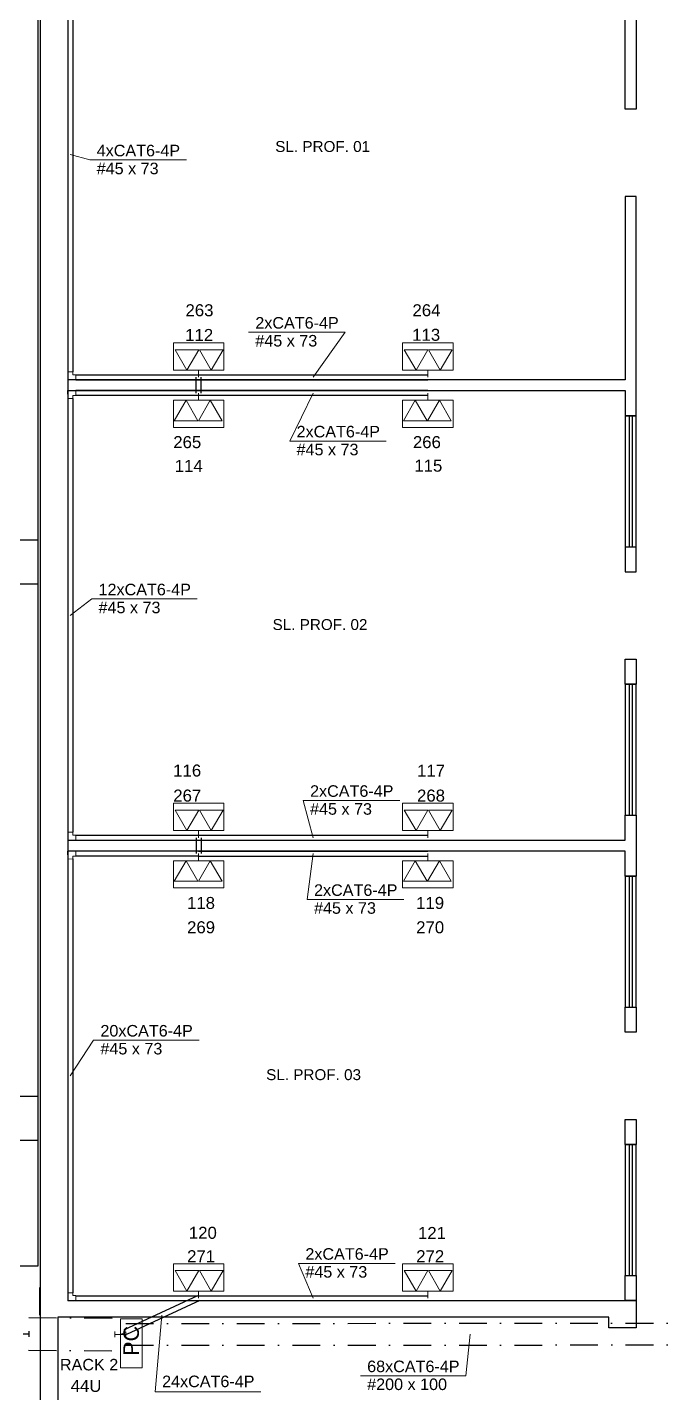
# Model space of a CAD drawing. Header units: millimetres. Extents: x 329 to 8779, y 382 to 3352.
# Drawn here: x 5294 to 5882, y 1416 to 2667 of the extents above; entities that cross this region are included whole.
import ezdxf

# ---------------------------------------------------------------- set-up
doc = ezdxf.new("R2010")
doc.units = ezdxf.units.MM
doc.linetypes.add('DASHDOT', pattern=[25.4, 12.7, -6.35, 0, -6.35])
doc.layers.add('ARQ', color=8, linetype='Continuous')
for name, color, linetype, lineweight in [('CE-Condutos', 6, 'Continuous', 30), ('CE-Pontos', 9, 'Continuous', 20), ('CE-Textos fios', 7, 'Continuous', 20), ('CE-Textos pontos', 5, 'Continuous', 20), ('M-Condutos', 6, 'Continuous', 30), ('M-Textos fios', 7, 'Continuous', 20), ('P-SIMBOL', 5, 'Continuous', 20)]:
    doc.layers.add(name, color=color, linetype=linetype, lineweight=lineweight)
doc.styles.add('Arial', font='Arial.ttf')

msp = doc.modelspace()

# ---------------------------------------------------------------- linework, layer by layer
at = {"layer": 'ARQ', "color": 8}
for p, q in [((5841.747, 2310.94), (5851.747, 2310.94)), ((5841.747, 2190.94), (5851.747, 2190.94)), ((5841.747, 2064.94), (5851.747, 2064.94)), ((5841.747, 1944.94), (5851.747, 1944.94)), ((5841.747, 1888.94), (5851.747, 1888.94)), ((5841.747, 1768.94), (5851.747, 1768.94)), ((5841.747, 1642.94), (5851.747, 1642.94)), ((693.747, 1531.94), (5303.747, 1531.94))]:
    msp.add_line(p, q, dxfattribs=at)
for points in [[(5303.747, 1531.94), (5303.747, 2781.94), (5278.747, 2781.94), (5278.747, 2766.94), (5288.747, 2766.94), (5288.747, 2706.94)], [(5851.747, 2756.94), (5851.747, 2591.94), (5841.747, 2591.94), (5841.747, 2756.94)], [(5851.747, 2310.94), (5851.747, 2511.94), (5841.747, 2511.94), (5841.747, 2343.94), (5330.747, 2343.94)], [(5330.747, 2333.94), (5841.747, 2333.94), (5841.747, 2310.94)], [(5841.747, 2190.94), (5841.747, 2167.94), (5851.747, 2167.94), (5851.747, 2190.94)], [(5841.747, 2064.94), (5841.747, 2087.94), (5851.747, 2087.94), (5851.747, 2064.94)], [(5330.747, 1921.94), (5841.747, 1921.94), (5841.747, 1944.94)], [(5851.747, 1944.94), (5851.747, 1888.94)], [(5841.747, 1888.94), (5841.747, 1911.94), (5330.747, 1911.94)], [(5851.747, 1768.94), (5851.747, 1745.94), (5841.747, 1745.94), (5841.747, 1768.94)], [(5841.747, 1642.94), (5841.747, 1665.94), (5851.747, 1665.94), (5851.747, 1642.94)], [(5841.747, 1522.94), (5851.747, 1522.94), (5851.747, 1499.94), (5841.747, 1499.94), (5841.747, 1522.94), (5841.747, 1522.94)]]:
    msp.add_lwpolyline(points, dxfattribs=at)
for points in [[(5851.747, 1239.94), (5851.747, 1214.94), (5305.747, 1214.94), (5305.747, 2781.94), (5305.747, 2781.94), (5375.747, 2781.94), (5375.747, 2756.94), (5330.747, 2756.94), (5330.747, 1499.94), (5851.747, 1499.94), (5851.747, 1474.94), (5826.747, 1474.94), (5826.747, 1484.94), (5321.747, 1484.94), (5321.747, 1239.94), (5826.747, 1239.94), (5826.747, 1374.94), (5851.747, 1374.94), (5851.747, 1239.94)], [(5851.747, 2310.94), (5841.747, 2310.94), (5841.747, 2190.94), (5851.747, 2190.94)], [(5848.247, 2310.94), (5845.247, 2310.94), (5845.247, 2190.94), (5848.247, 2190.94)], [(5851.747, 2064.94), (5841.747, 2064.94), (5841.747, 1944.94), (5851.747, 1944.94)], [(5848.247, 2064.94), (5845.247, 2064.94), (5845.247, 1944.94), (5848.247, 1944.94)], [(5851.747, 1888.94), (5841.747, 1888.94), (5841.747, 1768.94), (5851.747, 1768.94)], [(5848.247, 1888.94), (5845.247, 1888.94), (5845.247, 1768.94), (5848.247, 1768.94)], [(5851.747, 1642.94), (5841.747, 1642.94), (5841.747, 1522.94), (5851.747, 1522.94)], [(5848.247, 1642.94), (5845.247, 1642.94), (5845.247, 1522.94), (5848.247, 1522.94)]]:
    msp.add_lwpolyline(points, close=True, dxfattribs=at)
at = {"layer": 'ARQ', "color": 8, "linetype": 'Continuous'}
for points in [[(5283.746, 2156.94), (5303.746, 2156.94), (5303.746, 2196.94), (5283.746, 2196.94), (5283.746, 2156.94)], [(5283.746, 1646.94), (5303.746, 1646.94), (5303.746, 1686.94), (5283.746, 1686.94), (5283.746, 1646.94)]]:
    msp.add_lwpolyline(points, dxfattribs=at)
at = {"layer": 'CE-Condutos', "linetype": 'Continuous'}
for p, q in [((5330.747, 2749.67), (5330.747, 2351.21)), ((5335.247, 2749.705), (5335.247, 2351.175)), ((5337.982, 2348.44), (5450.697, 2348.44)), ((5338.017, 2343.94), (5450.697, 2343.94)), ((5448.447, 2331.69), (5448.447, 2346.19)), ((5450.697, 2348.44), (5660.697, 2348.44)), ((5450.697, 2343.94), (5660.697, 2343.94)), ((5452.947, 2331.69), (5452.947, 2346.19)), ((5450.697, 2329.44), (5337.982, 2329.44)), ((5450.697, 2333.94), (5338.017, 2333.94)), ((5660.697, 2333.94), (5450.697, 2333.94)), ((5660.697, 2329.44), (5450.697, 2329.44)), ((5330.747, 2326.67), (5330.747, 1929.21)), ((5335.247, 2326.705), (5335.247, 1929.176)), ((5337.982, 1926.44), (5450.697, 1926.44)), ((5338.017, 1921.94), (5450.697, 1921.94)), ((5448.447, 1924.19), (5448.447, 1909.69)), ((5450.697, 1926.44), (5660.697, 1926.44)), ((5450.697, 1921.94), (5660.697, 1921.94)), ((5452.947, 1924.19), (5452.947, 1909.69)), ((5330.747, 1904.671), (5330.747, 1507.21)), ((5335.247, 1904.704), (5335.247, 1507.176)), ((5450.697, 1907.44), (5337.982, 1907.44)), ((5450.697, 1911.94), (5338.017, 1911.94)), ((5450.697, 1911.94), (5660.697, 1911.94)), ((5450.697, 1907.44), (5660.697, 1907.44)), ((5337.982, 1504.44), (5450.697, 1504.44)), ((5450.697, 1504.44), (5660.697, 1504.44)), ((5338.017, 1499.94), (5450.697, 1499.94)), ((5450.697, 1499.94), (5660.697, 1499.94)), ((5289.927, 1469.424), (5294.927, 1469.399)), ((5294.942, 1471.899), (5294.917, 1466.899))]:
    msp.add_line(p, q, dxfattribs=at)
at = {"layer": 'CE-Condutos', "linetype": 'DASHDOT', "ltscale": 2}
for p, q in [((5304.927, 1511.909), (5304.927, 1474.424)), ((5295.002, 1484.399), (5374.027, 1484.004)), ((5383.942, 1478.983), (6015.147, 1479.472)), ((5294.852, 1454.399), (5373.877, 1454.004)), ((5383.957, 1458.983), (6015.197, 1459.472))]:
    msp.add_line(p, q, dxfattribs=at)
at = {"layer": 'CE-Pontos', "linetype": 'Continuous'}
for p, q in [((5373.937, 1466.504), (5373.962, 1471.504)), ((5378.952, 1468.979), (5373.952, 1469.004)), ((5378.952, 1468.979), (5383.487, 1471.08)), ((5378.952, 1468.979), (5383.952, 1468.983)), ((5382.437, 1473.348), (5384.537, 1468.811)), ((5383.947, 1471.483), (5383.952, 1466.483))]:
    msp.add_line(p, q, dxfattribs=at)
at = {"layer": 'CE-Textos fios'}
for p, q in [((5332.997, 2550.44), (5351.022, 2545.355)), ((5351.022, 2545.355), (5439.547, 2545.355)), ((5351.022, 2545.355), (5439.547, 2545.355)), ((5584.912, 2387.455), (5496.382, 2387.455)), ((5584.912, 2387.455), (5496.382, 2387.455)), ((5555.697, 2346.19), (5584.912, 2387.455)), ((5555.697, 2331.69), (5534.172, 2287.755)), ((5534.172, 2287.755), (5622.702, 2287.755)), ((5534.172, 2287.755), (5622.702, 2287.755)), ((5332.997, 2127.94), (5352.717, 2143.03)), ((5352.717, 2143.03), (5449.442, 2143.03)), ((5352.717, 2143.03), (5449.442, 2143.03)), ((5555.697, 1924.19), (5546.537, 1958.364)), ((5546.537, 1958.364), (5635.067, 1958.364)), ((5546.537, 1958.364), (5635.067, 1958.364)), ((5555.697, 1909.69), (5550.212, 1867.579)), ((5550.212, 1867.579), (5638.742, 1867.579)), ((5550.212, 1867.579), (5638.742, 1867.579)), ((5332.997, 1705.94), (5354.417, 1738.682)), ((5354.417, 1738.682), (5451.137, 1738.682)), ((5354.417, 1738.682), (5451.137, 1738.682)), ((5555.697, 1502.19), (5542.237, 1534.098)), ((5542.237, 1534.098), (5630.767, 1534.098)), ((5542.237, 1534.098), (5630.767, 1534.098)), ((5699.547, 1469.228), (5695.597, 1431.08)), ((5695.597, 1431.08), (5598.887, 1431.08)), ((5695.597, 1431.08), (5598.887, 1431.08))]:
    msp.add_line(p, q, dxfattribs=at)
at = {"layer": 'M-Condutos', "linetype": 'Continuous'}
for p, q in [((5449.752, 1504.232), (5382.542, 1473.121)), ((5451.642, 1500.148), (5384.432, 1469.038))]:
    msp.add_line(p, q, dxfattribs=at)
at = {"layer": 'M-Textos fios'}
for p, q in [((5417.092, 1486.635), (5410.932, 1416.273)), ((5410.932, 1416.273), (5507.652, 1416.273)), ((5410.932, 1416.273), (5507.652, 1416.273))]:
    msp.add_line(p, q, dxfattribs=at)
at = {"layer": 'P-SIMBOL', "color": 1}
for p, q in [((5439.997, 2377.74), (5427.497, 2377.74)), ((5427.497, 2365.24), (5427.497, 2377.74)), ((5439.997, 2377.74), (5473.897, 2377.74)), ((5473.897, 2365.24), (5473.897, 2377.74)), ((5649.997, 2377.74), (5637.497, 2377.74)), ((5637.497, 2365.24), (5637.497, 2377.74)), ((5649.997, 2377.74), (5683.897, 2377.74)), ((5683.897, 2365.24), (5683.897, 2377.74)), ((5427.497, 2365.24), (5427.497, 2352.74)), ((5439.997, 2352.74), (5429.147, 2371.49)), ((5429.147, 2371.49), (5450.847, 2371.49)), ((5450.847, 2371.49), (5439.997, 2352.74)), ((5462.197, 2352.74), (5451.347, 2371.49)), ((5451.347, 2371.49), (5473.047, 2371.49)), ((5473.047, 2371.49), (5462.197, 2352.74)), ((5473.897, 2365.24), (5473.897, 2352.74)), ((5637.497, 2365.24), (5637.497, 2352.74)), ((5649.997, 2352.74), (5639.147, 2371.49)), ((5639.147, 2371.49), (5660.847, 2371.49)), ((5660.847, 2371.49), (5649.997, 2352.74)), ((5672.197, 2352.74), (5661.347, 2371.49)), ((5661.347, 2371.49), (5683.047, 2371.49)), ((5683.047, 2371.49), (5672.197, 2352.74)), ((5683.897, 2365.24), (5683.897, 2352.74)), ((5439.997, 2352.74), (5427.497, 2352.74)), ((5439.997, 2352.74), (5473.897, 2352.74)), ((5450.697, 2352.74), (5450.697, 2346.19)), ((5649.997, 2352.74), (5637.497, 2352.74)), ((5649.997, 2352.74), (5683.897, 2352.74)), ((5660.697, 2352.74), (5660.697, 2346.19)), ((5450.697, 2325.14), (5450.697, 2331.69)), ((5660.697, 2325.14), (5660.697, 2331.69)), ((5427.497, 2312.64), (5427.497, 2325.14)), ((5461.397, 2325.14), (5427.497, 2325.14)), ((5428.347, 2306.39), (5439.197, 2325.14)), ((5439.197, 2325.14), (5450.047, 2306.39)), ((5450.547, 2306.39), (5461.397, 2325.14)), ((5461.397, 2325.14), (5473.897, 2325.14)), ((5461.397, 2325.14), (5472.247, 2306.39)), ((5473.897, 2312.64), (5473.897, 2325.14)), ((5637.497, 2312.64), (5637.497, 2325.14)), ((5671.397, 2325.14), (5637.497, 2325.14)), ((5638.347, 2306.39), (5649.197, 2325.14)), ((5649.197, 2325.14), (5660.047, 2306.39)), ((5660.547, 2306.39), (5671.397, 2325.14)), ((5671.397, 2325.14), (5683.897, 2325.14)), ((5671.397, 2325.14), (5682.247, 2306.39)), ((5683.897, 2312.64), (5683.897, 2325.14)), ((5427.497, 2312.64), (5427.497, 2300.14)), ((5450.047, 2306.39), (5428.347, 2306.39)), ((5472.247, 2306.39), (5450.547, 2306.39)), ((5473.897, 2312.64), (5473.897, 2300.14)), ((5637.497, 2312.64), (5637.497, 2300.14)), ((5660.047, 2306.39), (5638.347, 2306.39)), ((5682.247, 2306.39), (5660.547, 2306.39)), ((5683.897, 2312.64), (5683.897, 2300.14)), ((5461.397, 2300.14), (5427.497, 2300.14)), ((5461.397, 2300.14), (5473.897, 2300.14)), ((5671.397, 2300.14), (5637.497, 2300.14)), ((5671.397, 2300.14), (5683.897, 2300.14)), ((5439.997, 1955.74), (5427.497, 1955.74)), ((5427.497, 1943.24), (5427.497, 1955.74)), ((5439.997, 1955.74), (5473.897, 1955.74)), ((5473.897, 1943.24), (5473.897, 1955.74)), ((5649.997, 1955.74), (5637.497, 1955.74)), ((5637.497, 1943.24), (5637.497, 1955.74)), ((5649.997, 1955.74), (5683.897, 1955.74)), ((5683.897, 1943.24), (5683.897, 1955.74)), ((5427.497, 1943.24), (5427.497, 1930.74)), ((5439.997, 1930.74), (5429.147, 1949.49)), ((5429.147, 1949.49), (5450.847, 1949.49)), ((5450.847, 1949.49), (5439.997, 1930.74)), ((5462.197, 1930.74), (5451.347, 1949.49)), ((5451.347, 1949.49), (5473.047, 1949.49)), ((5473.047, 1949.49), (5462.197, 1930.74)), ((5473.897, 1943.24), (5473.897, 1930.74)), ((5637.497, 1943.24), (5637.497, 1930.74)), ((5649.997, 1930.74), (5639.147, 1949.49)), ((5639.147, 1949.49), (5660.847, 1949.49)), ((5660.847, 1949.49), (5649.997, 1930.74)), ((5672.197, 1930.74), (5661.347, 1949.49)), ((5661.347, 1949.49), (5683.047, 1949.49)), ((5683.047, 1949.49), (5672.197, 1930.74)), ((5683.897, 1943.24), (5683.897, 1930.74)), ((5439.997, 1930.74), (5427.497, 1930.74)), ((5439.997, 1930.74), (5473.897, 1930.74)), ((5450.697, 1930.74), (5450.697, 1924.19)), ((5649.997, 1930.74), (5637.497, 1930.74)), ((5649.997, 1930.74), (5683.897, 1930.74)), ((5660.697, 1930.74), (5660.697, 1924.19)), ((5427.497, 1890.64), (5427.497, 1903.14)), ((5461.397, 1903.14), (5427.497, 1903.14)), ((5428.347, 1884.39), (5439.197, 1903.14)), ((5439.197, 1903.14), (5450.047, 1884.39)), ((5450.547, 1884.39), (5461.397, 1903.14)), ((5450.697, 1903.14), (5450.697, 1909.69)), ((5461.397, 1903.14), (5473.897, 1903.14)), ((5461.397, 1903.14), (5472.247, 1884.39)), ((5473.897, 1890.64), (5473.897, 1903.14)), ((5637.497, 1890.64), (5637.497, 1903.14)), ((5671.397, 1903.14), (5637.497, 1903.14)), ((5638.347, 1884.39), (5649.197, 1903.14)), ((5649.197, 1903.14), (5660.047, 1884.39)), ((5660.547, 1884.39), (5671.397, 1903.14)), ((5660.697, 1903.14), (5660.697, 1909.69)), ((5671.397, 1903.14), (5683.897, 1903.14)), ((5671.397, 1903.14), (5682.247, 1884.39)), ((5683.897, 1890.64), (5683.897, 1903.14)), ((5427.497, 1890.64), (5427.497, 1878.14)), ((5473.897, 1890.64), (5473.897, 1878.14)), ((5637.497, 1890.64), (5637.497, 1878.14)), ((5683.897, 1890.64), (5683.897, 1878.14)), ((5461.397, 1878.14), (5427.497, 1878.14)), ((5450.047, 1884.39), (5428.347, 1884.39)), ((5472.247, 1884.39), (5450.547, 1884.39)), ((5461.397, 1878.14), (5473.897, 1878.14)), ((5671.397, 1878.14), (5637.497, 1878.14)), ((5660.047, 1884.39), (5638.347, 1884.39)), ((5682.247, 1884.39), (5660.547, 1884.39)), ((5671.397, 1878.14), (5683.897, 1878.14)), ((5439.997, 1533.74), (5427.497, 1533.74)), ((5427.497, 1521.24), (5427.497, 1533.74)), ((5439.997, 1508.74), (5429.147, 1527.49)), ((5429.147, 1527.49), (5450.847, 1527.49)), ((5439.997, 1533.74), (5473.897, 1533.74)), ((5450.847, 1527.49), (5439.997, 1508.74)), ((5462.197, 1508.74), (5451.347, 1527.49)), ((5451.347, 1527.49), (5473.047, 1527.49)), ((5473.047, 1527.49), (5462.197, 1508.74)), ((5473.897, 1521.24), (5473.897, 1533.74)), ((5649.997, 1533.74), (5637.497, 1533.74)), ((5637.497, 1521.24), (5637.497, 1533.74)), ((5649.997, 1508.74), (5639.147, 1527.49)), ((5639.147, 1527.49), (5660.847, 1527.49)), ((5649.997, 1533.74), (5683.897, 1533.74)), ((5660.847, 1527.49), (5649.997, 1508.74)), ((5672.197, 1508.74), (5661.347, 1527.49)), ((5661.347, 1527.49), (5683.047, 1527.49)), ((5683.047, 1527.49), (5672.197, 1508.74)), ((5683.897, 1521.24), (5683.897, 1533.74)), ((5427.497, 1521.24), (5427.497, 1508.74)), ((5473.897, 1521.24), (5473.897, 1508.74)), ((5637.497, 1521.24), (5637.497, 1508.74)), ((5683.897, 1521.24), (5683.897, 1508.74)), ((5439.997, 1508.74), (5427.497, 1508.74)), ((5439.997, 1508.74), (5473.897, 1508.74)), ((5450.697, 1508.74), (5450.697, 1502.19)), ((5649.997, 1508.74), (5637.497, 1508.74)), ((5649.997, 1508.74), (5683.897, 1508.74)), ((5660.697, 1508.74), (5660.697, 1502.19))]:
    msp.add_line(p, q, dxfattribs=at)
at = {"layer": 'P-SIMBOL'}
for p, q in [((5330.697, 2343.82), (5330.662, 2351.21)), ((5335.297, 2351.175), (5330.662, 2351.21)), ((5330.697, 2343.82), (5338.017, 2343.855)), ((5335.297, 2348.56), (5335.297, 2351.175)), ((5335.297, 2348.56), (5337.982, 2348.56)), ((5337.982, 2348.56), (5338.017, 2343.855)), ((5330.627, 2333.99), (5338.017, 2334.025)), ((5330.627, 2333.99), (5330.662, 2326.67)), ((5335.367, 2329.39), (5337.982, 2329.39)), ((5335.367, 2329.39), (5335.367, 2326.705)), ((5337.982, 2329.39), (5338.017, 2334.025)), ((5335.367, 2326.705), (5330.662, 2326.67)), ((5330.697, 1921.821), (5330.662, 1929.211)), ((5335.297, 1929.175), (5330.662, 1929.211)), ((5335.297, 1926.559), (5335.297, 1929.175)), ((5330.697, 1921.821), (5338.017, 1921.857)), ((5335.297, 1926.559), (5337.982, 1926.559)), ((5337.982, 1926.559), (5338.017, 1921.857)), ((5330.627, 1911.988), (5338.017, 1912.024)), ((5330.627, 1911.988), (5330.662, 1904.67)), ((5335.367, 1904.705), (5330.662, 1904.67)), ((5335.367, 1907.392), (5337.982, 1907.392)), ((5335.367, 1907.392), (5335.367, 1904.705)), ((5337.982, 1907.392), (5338.017, 1912.024)), ((5330.697, 1499.821), (5330.662, 1507.211)), ((5335.297, 1507.175), (5330.662, 1507.211)), ((5335.297, 1504.559), (5335.297, 1507.175)), ((5335.297, 1504.559), (5337.982, 1504.559)), ((5337.982, 1504.559), (5338.017, 1499.857)), ((5330.697, 1499.821), (5338.017, 1499.857))]:
    msp.add_line(p, q, dxfattribs=at)
msp.add_lwpolyline([(5378.952, 1483.409), (5398.952, 1483.409), (5398.952, 1438.209), (5378.952, 1438.209), (5378.952, 1483.409)], dxfattribs=at)

# ---------------------------------------------------------------- texts
at = {"layer": 'ARQ', "color": 8, "char_height": 10, "attachment_point": 2, "style": 'Arial'}
for s, insert, width in [('SL. PROF. 01 ', (5564.376, 2562.706), 118.00136), ('SL. PROF. 02 ', (5561.925, 2124.573), 86.95771), ('SL. PROF. 03 ', (5556.037, 1712.053), 86.95771)]:
    msp.add_mtext(s, dxfattribs=dict(at, insert=insert, width=width))
at = {"layer": 'CE-Textos fios', "char_height": 10.59, "attachment_point": 7, "line_spacing_factor": 0.798, "style": 'Arial'}
for s, insert, width in [('4xCAT6-4P', (5357.247, 2548.535), 114.372), ('#45 x 73', (5357.247, 2532.135), 101.664), ('2xCAT6-4P', (5502.647, 2390.635), 114.372), ('#45 x 73', (5502.647, 2374.235), 101.664), ('2xCAT6-4P', (5540.447, 2290.935), 114.372), ('#45 x 73', (5540.447, 2274.535), 101.664), ('12xCAT6-4P', (5358.947, 2146.235), 127.08), ('#45 x 73', (5358.947, 2129.785), 101.664), ('2xCAT6-4P', (5552.797, 1961.535), 114.372), ('#45 x 73', (5552.797, 1945.135), 101.664), ('2xCAT6-4P', (5556.447, 1870.735), 114.372), ('#45 x 73', (5556.447, 1854.335), 101.664), ('20xCAT6-4P', (5360.647, 1741.835), 127.08), ('#45 x 73', (5360.647, 1725.435), 101.664), ('2xCAT6-4P', (5548.497, 1537.285), 114.372), ('#45 x 73', (5548.497, 1520.885), 101.664), ('68xCAT6-4P', (5605.147, 1434.235), 127.08), ('#200 x 100', (5605.147, 1417.835), 127.08)]:
    msp.add_mtext(s, dxfattribs=dict(at, insert=insert, width=width))
at = {"layer": 'CE-Textos pontos', "line_spacing_factor": 0.798, "style": 'Arial'}
for s, insert, char_height, width, attachment_point in [('263', (5451.447, 2401.965), 11, 63.54, 8), ('264', (5659.497, 2401.965), 11, 63.54, 8), ('112', (5451.197, 2379.465), 11, 63.54, 8), ('113', (5659.247, 2379.465), 11, 63.54, 8), ('116', (5440.197, 1980.115), 11, 63.54, 8), ('117', (5663.647, 1980.115), 11, 63.54, 8), ('267', (5440.247, 1957.165), 11, 63.54, 8), ('268', (5663.647, 1957.165), 11, 63.54, 8), ('120', (5454.547, 1556.465), 11, 63.54, 8), ('121', (5664.547, 1556.465), 11, 63.54, 8), ('271', (5452.947, 1535.165), 11, 63.54, 8), ('272', (5662.947, 1535.165), 11, 63.54, 8), ('RACK 2', (5323.547, 1435.835), 10.59, 76.248, 7), ('44U', (5347.497, 1416.165), 11, 63.54, 8)]:
    msp.add_mtext(s, dxfattribs=dict(at, insert=insert, char_height=char_height, width=width, attachment_point=attachment_point))
at = {"layer": 'CE-Textos pontos', "char_height": 11, "width": 63.54, "attachment_point": 8, "rotation": 0.000842, "line_spacing_factor": 0.798, "style": 'Arial'}
for s, insert in [('265', (5440.247, 2281.115)), ('266', (5659.897, 2281.115)), ('114', (5441.597, 2259.515)), ('115', (5661.197, 2259.515)), ('118', (5452.847, 1858.765)), ('119', (5662.847, 1858.765)), ('269', (5452.897, 1836.465)), ('270', (5662.897, 1836.465))]:
    msp.add_mtext(s, dxfattribs=dict(at, insert=insert))
at = {"layer": 'M-Textos fios', "insert": (5417.197, 1420.485), "char_height": 10.59, "width": 127.08, "attachment_point": 7, "line_spacing_factor": 0.798, "style": 'Arial'}
msp.add_mtext('24xCAT6-4P', dxfattribs=at)
at = {"layer": 'P-SIMBOL', "insert": (5396.087, 1463.09), "char_height": 14.12, "width": 33.888, "attachment_point": 8, "rotation": 90.00021, "line_spacing_factor": 0.798, "style": 'Arial'}
msp.add_mtext('PC', dxfattribs=at)

doc.saveas('drawing.dxf')
